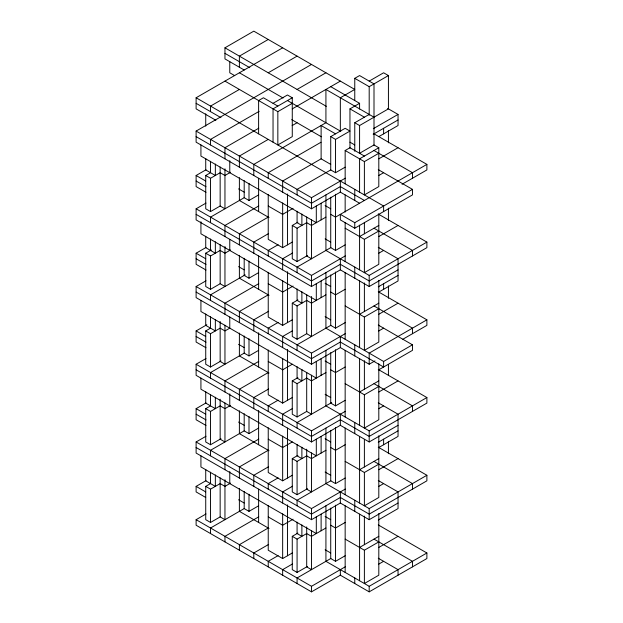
<?xml version="1.0" encoding="UTF-8"?>
<svg xmlns="http://www.w3.org/2000/svg" width="623" height="623" viewBox="0 0 623 623"><rect width="100%" height="100%" fill="white"/><g stroke="black" fill="none" stroke-linecap="round" stroke-linejoin="round"><path stroke-width="0.93" d="M244.193 70.01L224.958 58.905L224.958 47.807L253.81 31.15L354.767 89.439L340.345 97.764L340.345 131.079M268.233 39.475L239.388 56.132L239.388 67.237M215.893 120.294L196.113 108.869L196.113 97.764L282.655 47.807M239.388 89.439L210.535 106.097L210.535 111.649M268.233 72.782L297.078 56.132M359.58 203.246L340.345 192.141L311.5 208.798L196.113 142.176L196.113 131.079L311.5 64.457M259.168 111.33L210.535 139.404L210.535 144.957M273.038 103.317L287.46 94.992L292.273 97.764L292.273 136.624L277.842 144.957L277.842 111.642L292.273 103.317M297.078 89.439L325.922 72.782M292.273 97.764L273.038 108.869L273.038 142.176M258.755 128.221L224.958 147.729L224.958 158.834M292.273 108.869L340.345 81.115M354.767 100.225L354.767 78.334L359.58 75.562L374.002 83.887L374.002 145.751M206.003 192.305L196.113 186.589L196.113 175.491L206.003 169.775M224.958 168.825L224.958 208.798L220.153 206.018L210.535 211.571L205.73 208.798L205.73 175.491L210.535 172.711L210.535 161.295M268.233 139.404L239.388 156.054L239.388 167.159M292.132 125.605L297.078 122.747M369.19 81.115L383.612 72.782L388.425 75.562L388.425 108.869L359.58 125.527L354.767 122.747L354.767 151.296M205.73 175.491L210.535 178.264L220.153 172.711L224.958 175.491L230.572 172.252M354.767 78.334L369.19 86.667L388.425 75.562M349.962 148.204L349.962 108.869L359.58 103.317L359.58 109.025M398.042 269.86L369.19 286.518L340.345 269.86L311.5 286.518L196.113 219.903L196.113 208.798L206.003 203.09M320.977 142.254L268.233 172.711L268.233 178.264M330.727 136.624L345.158 128.299L349.962 131.071L335.54 139.404L330.727 136.624L330.727 169.939L335.54 172.711L345.158 167.159M354.767 122.747L369.19 114.422M244.333 197.616L210.535 217.123L210.535 222.676M244.193 180.561L244.193 197.693L248.998 200.466L258.615 194.921M321.39 158.678L282.655 181.036L282.655 192.141M373.317 128.696L398.042 114.422L398.042 125.527L378.807 136.624M345.158 183.816L345.158 150.509L349.962 147.729L364.385 156.054M373.2 134.311L398.042 119.974M258.755 205.94L224.958 225.448L224.958 236.553M330.868 169.853L297.078 189.369L297.078 194.913M359.58 153.281L374.002 144.957L378.807 147.729L378.807 186.589L364.385 194.913L364.385 161.606L345.158 150.509M206.003 270.024L196.113 264.316L196.113 253.211L206.003 247.502M378.807 147.729L359.58 158.834L359.58 192.141M224.958 246.544L224.958 286.518L220.153 283.745L210.535 289.29L205.73 286.518L205.73 253.211L211.337 249.971M268.233 217.123L239.388 233.781L239.388 244.878M364.385 161.606L378.807 153.281M205.73 253.211L210.535 255.983L220.153 250.43L224.958 253.211L230.572 249.971M293.067 208.331L282.655 214.351L268.233 206.018M196.113 131.079L311.5 197.693L345.29 178.186M378.807 158.834L398.042 147.729M268.645 233.539L253.81 242.106L253.81 253.211M307.497 255.523L297.078 261.535L292.273 258.763L292.273 225.448L297.88 222.209M378.667 175.569L383.612 172.711M374.96 360.904L369.19 364.237L340.345 347.587L311.5 364.237L196.113 297.623L196.113 286.518L206.003 280.809M292.273 225.448L297.078 228.228L306.695 222.676L311.5 225.448L325.922 217.123M278.123 244.722L268.233 250.43L268.233 255.983M268.233 194.602L268.233 239.333L282.655 247.658L292.273 242.106M402.045 184.276L426.887 169.939L426.887 164.386L335.54 217.123L330.727 214.351M245.151 274.86L210.535 294.843L210.535 300.395M244.193 258.288L244.193 275.413L248.998 278.193L258.615 272.64M292.545 253.047L282.655 258.763L282.655 269.86M354.767 222.676L412.465 189.369L412.465 194.913L354.767 228.228L340.345 219.896L340.345 214.351L354.767 222.676L354.767 228.228M258.755 283.66L224.958 303.175L224.958 314.272M330.868 247.58L297.078 267.088L297.078 272.64M206.003 347.743L196.113 342.035L196.113 330.93L206.828 324.747M330.727 197.218L330.727 247.658L335.54 250.43L345.158 244.878M359.58 236.553L378.807 225.448M220.955 360.997L210.535 367.017L205.73 364.237L205.73 330.93L210.535 328.157L210.535 316.733M268.233 294.843L239.388 311.5L239.388 322.605M345.158 228.228L364.385 239.325L378.807 231.001M205.73 330.93L210.535 333.702L220.153 328.157L224.958 330.93L229.77 328.157L229.77 317.052M293.067 286.058L282.655 292.07L268.233 283.745M196.113 208.798L311.5 275.413L345.29 255.905M378.807 236.553L398.042 225.448M268.645 311.259L253.81 319.825L253.81 330.93M311.5 296.509L311.5 336.482L306.695 333.702L297.078 339.255L292.273 336.482L292.273 303.175L297.88 299.936M378.667 253.288L383.612 250.43M398.042 425.307L369.19 441.956L340.345 425.307L311.5 441.956L196.113 375.342L196.113 364.237L206.003 358.529M292.273 303.175L297.078 305.948L306.695 300.395L311.5 303.175L325.922 294.843M278.123 322.441L268.233 328.157L268.233 333.702M268.233 272.321L268.233 317.052L282.655 325.377L292.273 319.825M345.158 289.29L335.54 294.843L330.727 292.07M325.922 194.913L325.922 250.43L369.19 275.413L426.887 242.106L426.887 247.658L369.19 280.965L340.345 264.308L311.5 280.965L196.113 214.351M244.333 353.054L210.535 372.57L210.535 378.114M244.193 336.007L244.193 353.14L248.998 355.912L258.615 350.36M292.545 330.774L282.655 336.482L282.655 347.587M378.262 286.837L398.042 275.413M258.755 361.387L224.958 380.894L224.958 391.999M378.807 292.07L398.042 280.965L398.042 258.763L378.262 247.339M330.868 325.299L297.078 344.807L297.078 350.36M206.003 425.462L196.113 419.754L196.113 408.649L206.003 402.941M330.727 274.938L330.727 325.377L335.54 328.157L345.158 322.605M359.58 314.272L378.807 303.175M220.955 438.724L210.535 444.736L205.73 441.964L205.73 408.649L210.535 405.877L210.535 394.452M268.233 372.57L239.388 389.219L239.388 400.324M345.158 305.948L364.385 317.052L378.807 308.72M205.73 408.649L210.535 411.429L220.153 405.877L224.958 408.649L230.572 405.409M292.273 364.237L282.655 369.789L268.233 361.465M196.113 286.518L311.5 353.132L345.29 333.624M378.807 314.272L398.042 303.175M268.645 388.986L253.81 397.544L253.81 408.649M311.5 375.186L311.5 414.202L306.695 411.429L297.078 416.974L292.273 414.202L292.273 380.894L297.88 377.655M378.667 331.008L383.612 328.157M398.042 503.026L369.19 519.683L340.345 503.026L311.5 519.683L196.113 453.061L196.113 441.964L206.003 436.248M292.273 380.894L297.078 383.667L306.695 378.114L311.5 380.894L325.922 372.57M278.123 400.168L268.233 405.877L268.233 411.429M268.233 350.04L268.233 394.772L282.655 403.097L292.273 397.544M345.158 367.017L335.54 372.57L330.727 369.789M402.847 339.255L426.887 325.377L426.887 319.825L369.19 353.132L369.19 364.237M244.333 430.781L210.535 450.289L210.535 455.841M244.193 413.727L244.193 430.859L248.998 433.631L258.615 428.079M292.545 408.493L282.655 414.202L282.655 425.307M325.922 272.64L325.922 328.157L383.612 361.465L412.465 344.807L412.465 350.36L378.807 369.789M258.755 439.106L224.958 458.614L224.958 469.719M331.693 402.544L297.078 422.526L297.078 428.079M205.73 497.473L196.113 491.921L196.113 486.376L206.003 480.66M330.727 352.657L330.727 403.097L335.54 405.877L345.158 400.324M359.58 391.999L378.807 380.894M345.158 383.667L364.385 394.772L378.807 386.447M224.958 479.71L224.958 519.683L220.153 516.903L210.535 522.456L205.73 519.683L205.73 486.376L210.535 483.596L210.535 472.179M268.233 450.289L239.388 466.939L239.388 478.043M205.73 486.376L210.535 489.148L220.153 483.596L224.958 486.376L230.572 483.137M292.273 441.956L282.655 447.509L268.233 439.184M196.113 364.237L311.5 430.859L345.29 411.344M378.807 391.999L398.042 380.894M268.645 466.705L253.81 475.271L253.81 486.368M307.497 488.681L297.078 494.701L292.273 491.921L292.273 458.614L297.88 455.374M378.667 408.727L383.612 405.877M378.262 524.916L426.887 552.99L426.887 558.543L369.19 591.85L340.345 575.193L311.5 591.85L196.113 525.236L196.113 519.683L206.003 513.975M292.273 458.614L297.078 461.386L306.695 455.841L311.5 458.614L325.922 450.289M278.123 477.888L268.233 483.596L268.233 489.148M268.233 427.767L268.233 472.491L282.655 480.824L292.273 475.271M345.158 444.736L335.54 450.289L330.727 447.509M325.922 350.36L325.922 405.877L369.19 430.859L426.887 397.544L426.887 403.097L369.19 436.411L340.345 419.754L311.5 436.411L196.113 369.789M244.333 508.5L210.535 528.008L210.535 533.561M244.193 491.446L244.193 508.578L248.998 511.351L258.615 505.806M292.545 486.213L282.655 491.921L282.655 503.026M378.262 442.275L398.042 430.859M258.755 516.825L224.958 536.333L224.958 541.885M378.807 447.509L398.042 436.411L398.042 414.202L378.262 402.785M330.868 480.738L297.078 500.253L297.078 505.798M330.727 430.384L330.727 480.824L335.54 483.596L345.158 478.043M359.58 469.719L378.807 458.614M268.233 528.008L239.388 544.666L239.388 550.218M345.158 461.386L364.385 472.491L378.807 464.166L374.002 461.386M293.067 519.216L282.655 525.236L268.233 516.903M196.113 441.964L311.5 508.578L345.29 489.071M378.807 469.719L398.042 458.614M268.645 544.424L253.81 552.99L253.81 558.543M307.497 566.408L297.078 572.42L292.273 569.648L292.273 536.333L297.88 533.093M378.667 486.454L383.612 483.596M292.273 536.333L297.078 539.113L306.695 533.561L311.5 536.333L325.922 528.008M278.123 555.607L268.233 561.315L268.233 566.868M268.233 505.487L268.233 550.218L282.655 558.543L292.273 552.99M345.158 522.456L335.54 528.008L330.727 525.236M325.922 428.079L325.922 483.596L369.19 508.578L426.887 475.271L426.887 480.824L369.19 514.131L340.345 497.473L311.5 514.131L196.113 447.509M292.545 563.932L282.655 569.648L282.655 575.193M378.262 520.003L398.042 508.578L398.042 491.921L378.262 480.504M330.868 558.465L297.078 577.973L297.078 583.525M330.727 508.103L330.727 558.543L335.54 561.315L345.158 555.763M359.58 547.438L378.807 536.333M345.158 539.113L364.385 550.21L378.807 541.885M196.113 519.683L311.5 586.298L345.29 566.79M378.807 547.438L398.042 536.333M378.667 564.173L383.612 561.315M325.922 505.798L325.922 561.315L369.19 586.298L426.887 552.99M387.623 108.41L398.042 114.422M330.727 86.667L359.58 103.317M374.002 117.194L325.922 89.439L325.922 122.747L253.81 164.386L253.81 175.484M349.962 108.869L364.385 117.194M224.958 47.807L326.335 106.331M373.317 133.454L426.887 164.386M224.958 53.352L249.8 67.697M239.388 72.782L283.068 98.006M287.46 100.544L340.758 131.313M374.002 150.509L412.465 172.711L412.465 178.264M234.715 75.64L229.77 72.79L229.77 61.685M335.54 133.852L321.118 125.527L321.118 158.834L330.727 164.386M349.962 142.176L354.767 144.957M277.842 106.097L263.42 97.764L258.615 100.544L258.615 133.852M224.958 81.115L277.842 111.642M291.72 119.655L321.39 136.787M378.262 169.62L412.465 189.369M196.113 97.764L383.612 206.018L383.612 211.571M196.113 103.317L220.955 117.661M364.385 200.466L340.345 186.589L311.5 203.246L196.113 136.624M378.262 214.032L426.887 242.106M374.002 228.228L412.465 250.43L412.465 255.983M325.12 205.559L330.727 208.798M238.586 188.901L244.193 192.141M325.12 238.866L330.727 242.106M196.113 175.491L205.73 181.036M269.035 217.583L239.388 200.466L239.388 177.633M196.113 181.036L206.003 186.752M378.262 291.751L426.887 319.825M374.002 305.948L412.465 328.157L412.465 333.702M325.12 283.278L330.727 286.518M378.262 325.058L412.465 344.807M238.586 266.628L244.193 269.86M325.12 316.585L330.727 319.825M196.113 253.211L205.73 258.763M269.035 295.31L239.388 278.193L239.388 255.352M196.113 258.763L206.003 264.471M378.262 369.47L426.887 397.544M374.002 383.667L412.465 405.877L412.465 411.429M325.12 360.997L330.727 364.237M196.113 292.07L311.5 358.684L340.345 342.035L383.612 367.017L383.612 361.465M238.586 344.348L244.193 347.587M325.12 394.312L330.727 397.544M196.113 330.93L205.73 336.482M269.035 373.029L239.388 355.912L239.388 333.071M196.113 336.482L206.003 342.191M378.262 447.197L426.887 475.271M378.667 464.088L412.465 483.596L412.465 489.148M325.12 438.724L330.727 441.956M238.586 422.067L244.193 425.307M325.12 472.032L330.727 475.271M196.113 408.649L205.73 414.202M269.035 450.748L239.388 433.631L239.388 410.791M196.113 414.202L206.003 419.91M374.002 539.113L412.465 561.315L412.465 566.868M325.12 516.444L330.727 519.683M378.262 558.224L398.042 569.648L398.042 575.193M238.586 499.786L244.193 503.026M325.12 549.751L330.727 552.99M196.113 486.376L205.73 491.921M269.035 528.468L239.388 511.351L239.388 488.51M388.425 130.441L388.425 142.815M388.425 208.16L388.425 220.534M388.425 285.887L388.425 298.253M388.425 364.556L388.425 375.023M388.425 441.325L388.425 453.7M383.612 128.299L383.612 133.852M383.612 283.745L383.612 289.29M383.612 439.184L383.612 444.736M378.807 214.032L378.807 264.308L364.385 272.64L364.385 239.325M378.807 280.334L378.807 342.035L364.385 350.36L364.385 317.052M378.807 363.762L378.807 419.754L364.385 428.079L364.385 394.772M378.807 435.773L378.807 497.473L364.385 505.798L364.385 472.491M378.807 513.492L378.807 575.193L364.385 583.525L364.385 550.21M369.19 86.667L369.19 115.216M369.19 275.413L369.19 286.518M369.19 430.859L369.19 441.956M369.19 508.578L369.19 519.683M369.19 586.298L369.19 591.85M364.385 222.356L364.385 233.781M364.385 282.951L364.385 311.5M364.385 360.67L364.385 389.219M364.385 439.34L364.385 466.939M364.385 516.109L364.385 544.666M359.58 125.527L359.58 153.126M359.58 225.137L359.58 269.86M359.58 280.965L359.58 347.587M359.58 358.684L359.58 425.307M359.58 436.411L359.58 503.026M359.58 514.131L359.58 580.745M354.767 189.369L354.767 200.466M354.767 267.088L354.767 278.193M354.767 344.807L354.767 355.912M354.767 422.526L354.767 433.631M354.767 500.253L354.767 511.351M354.767 577.973L354.767 583.525M345.158 194.921L345.158 212.046M345.158 222.52L345.158 261.535M345.158 272.64L345.158 339.255M345.158 350.36L345.158 416.974M345.158 428.079L345.158 494.701M345.158 505.798L345.158 572.42M340.345 181.036L340.345 192.141M340.345 258.763L340.345 269.86M340.345 336.482L340.345 347.587M340.345 414.202L340.345 425.307M340.345 491.921L340.345 503.026M340.345 569.648L340.345 575.193M335.54 139.404L335.54 172.711M335.54 194.283L335.54 250.43M335.54 272.002L335.54 328.157M335.54 349.729L335.54 405.877M335.54 427.448L335.54 483.596M335.54 505.167L335.54 561.315M321.118 203.246L321.118 219.896M321.118 280.965L321.118 297.623M321.118 358.684L321.118 375.342M321.118 436.411L321.118 453.061M321.118 514.131L321.118 530.78M316.305 206.018L316.305 222.676L200.925 156.054L200.925 144.957M316.305 283.738L316.305 300.395L200.925 233.781L200.925 221.749M316.305 361.465L316.305 378.114L200.925 311.5L200.925 300.395M316.305 439.184L316.305 455.841L200.925 389.219L200.925 378.114M316.305 516.903L316.305 533.561L200.925 466.939L200.925 455.841M311.5 197.693L311.5 208.798M311.5 219.74L311.5 258.763L306.695 255.983L306.695 216.968M311.5 275.413L311.5 286.518M311.5 353.132L311.5 364.237M311.5 430.859L311.5 441.956M311.5 452.905L311.5 491.921L306.695 489.148L306.695 449.175M311.5 508.578L311.5 519.683M311.5 530.625L311.5 569.648L306.695 566.868L306.695 526.894M311.5 586.298L311.5 591.85M306.695 294.687L306.695 333.702M306.695 372.406L306.695 411.429M301.882 214.032L301.882 225.448L297.078 222.676L297.078 211.252M301.882 291.751L301.882 303.175L297.078 300.395L297.078 288.979M301.882 369.47L301.882 380.894L297.078 378.114L297.078 366.698M301.882 447.197L301.882 458.614L297.078 455.841L297.078 444.417M301.882 524.916L301.882 536.333L297.078 533.561L297.078 522.136M297.078 228.228L297.078 261.535M297.078 305.948L297.078 339.255M297.078 383.667L297.078 416.974M297.078 461.386L297.078 494.701M297.078 539.113L297.078 572.42M287.46 193.994L287.46 244.878M287.46 271.714L287.46 322.605M287.46 349.433L287.46 400.324M287.46 428.079L287.46 478.043M287.46 504.879L287.46 555.763M282.655 202.927L282.655 247.658M282.655 280.646L282.655 325.377M282.655 358.373L282.655 403.097M282.655 436.092L282.655 480.824M282.655 513.811L282.655 558.543M258.615 178.264L258.615 211.571M258.615 255.983L258.615 289.29M258.615 332.783L258.615 367.017M258.615 410.502L258.615 444.736M258.615 489.148L258.615 522.456M248.998 183.341L248.998 200.466M248.998 261.06L248.998 278.193M248.998 338.78L248.998 355.912M248.998 416.499L248.998 433.631M248.998 494.226L248.998 511.351M229.77 160.687L229.77 172.711M229.77 239.333L229.77 250.43M229.77 393.845L229.77 405.877M229.77 471.564L229.77 483.596M224.958 325.222L224.958 364.237L220.153 361.465L220.153 321.491M224.958 402.941L224.958 441.964L220.153 439.184L220.153 399.211M220.153 167.003L220.153 206.018M220.153 244.722L220.153 283.745M220.153 477.888L220.153 516.903M215.348 164.067L215.348 175.491L205.73 169.939L205.73 158.515M215.348 241.786L215.348 253.211L205.73 247.658L205.73 236.242M215.348 319.513L215.348 330.93L205.73 325.377L205.73 313.961M215.348 397.233L215.348 408.649L205.73 403.097L205.73 391.68M215.348 474.952L215.348 486.376L205.73 480.824L205.73 469.399M210.535 178.264L210.535 211.571M210.535 239.014L210.535 250.43M210.535 255.983L210.535 289.29M210.535 333.702L210.535 367.017M210.535 411.429L210.535 444.736M210.535 489.148L210.535 522.456M205.73 113.791L205.73 126.158"/></g></svg>
